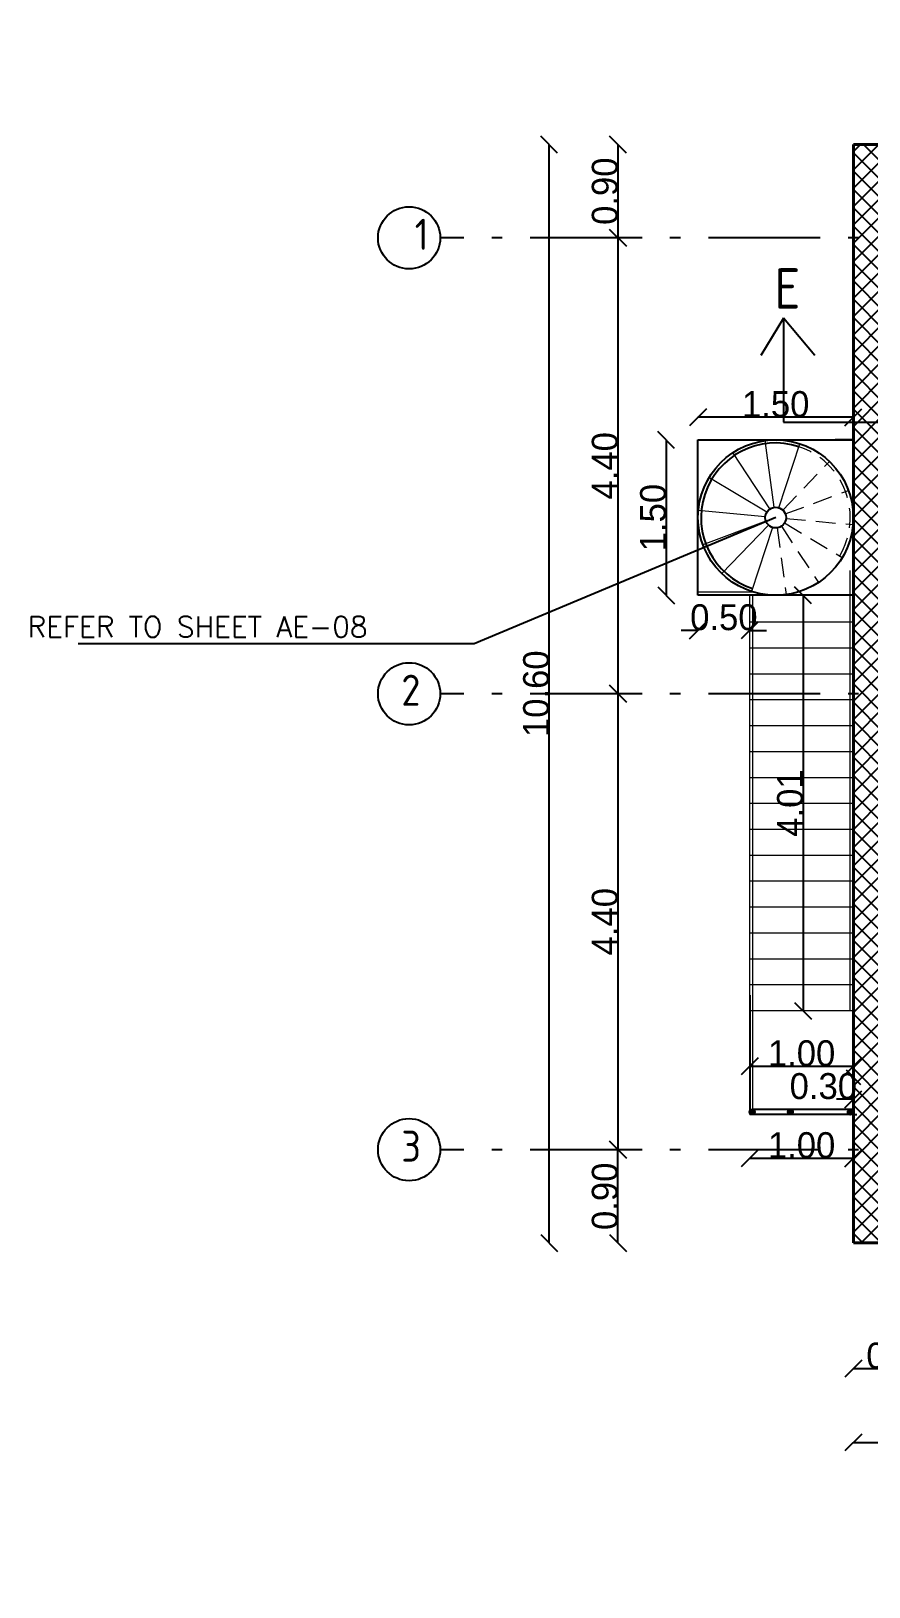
# Model space of a CAD drawing. Extents: x 151242 to 151523, y 158752 to 159354.
# Drawn here: x 151351.86 to 151359.95, y 159087.74 to 159102.75 of the extents above; entities that cross this region are included whole.
import ezdxf

# ---------------------------------------------------------------- set-up
doc = ezdxf.new("R2010")
doc.units = 0
doc.header["$LTSCALE"] = 3
doc.header["$MEASUREMENT"] = 0
doc.header["$PDMODE"] = 2
doc.header["$PDSIZE"] = 0.03
for name, pattern in [('ACAD_ISO10W100', [18, 12, -3, 0, -3]), ('AUSGEZOGEN', [0]), ('HIDDEN', [9.525, 6.35, -3.175]), ('STRICHPUNKT2', [0.7, 0.4, -0.15, 0, -0.15]), ('VONLAYER', [0])]:
    doc.linetypes.add(name, pattern=pattern)
doc.layers.get('0').update_dxf_attribs({"linetype": 'CONTINUOUS'})
doc.layers.get('DEFPOINTS').update_dxf_attribs({"linetype": 'CONTINUOUS'})
for name, color, linetype in [('6', 2, 'CONTINUOUS'), ('axis', 8, 'ACAD_ISO10W100'), ('EBENE0', 7, 'AUSGEZOGEN'), ('HATSH', 252, 'CONTINUOUS'), ('LE', 141, 'CONTINUOUS'), ('POLI', 3, 'CONTINUOUS'), ('Stairs', 231, 'CONTINUOUS'), ('TEXTS', 1, 'CONTINUOUS')]:
    doc.layers.add(name, color=color, linetype=linetype)
doc.layers.add('dimentions', color=241, linetype='CONTINUOUS', lineweight=20)
doc.styles.add('ISO8', font='iso8')
doc.styles.add('ROMANS', font='romans.shx')
doc.dimstyles.new('mais 1-100 plan', dxfattribs={"dimtxt": 0.25, "dimasz": 0.1635, "dimexe": 0.18, "dimexo": 0.0625, "dimgap": 0, "dimtad": 1, "dimzin": 0, "dimdsep": 46, "dimtxsty": 'Standard', "dimblk": 'OBLIQUE', "dimcen": 0, "dimse1": 1, "dimse2": 1, "dimclrd": 8, "dimclrt": 4, "dimadec": 0, "dimazin": 0, "dimtfac": 1, "dimtix": 1, "dimtofl": 0, "dimtmove": 0, "dimatfit": 3, "dimldrblk": 'OBLIQUE', "dimfxl": 0.18, "dimtolj": 1, "dimtzin": 0, "dimarcsym": 0})

# ---------------------------------------------------------------- blocks, each defined once
blk = doc.blocks.new('_OBLIQUE')
at = {"color": 0, "linetype": 'ByBlock'}
blk.add_line((-0.5, -0.5), (0.5, 0.5), dxfattribs=at)
blk = doc.blocks.new('*D440')
at = {"layer": '6', "color": 8, "linetype": 'Continuous', "lineweight": -2, "transparency": 16777216}
blk.add_line((151360.7, 159103.16), (151359.8, 159103.16), dxfattribs=at)
at = {"layer": 'DEFPOINTS', "color": 0, "linetype": 'Continuous', "transparency": 16777216}
for p in [(151359.8, 159103.16), (151359.8, 159101.055), (151360.7, 159101.055)]:
    blk.add_point(p, dxfattribs=at)
at = {"layer": '6', "color": 8, "linetype": 'Continuous', "lineweight": -2, "transparency": 16777216, "xscale": 0.1635000000000001, "yscale": 0.1635000000000001, "zscale": 0.1635000000000001, "rotation": 180}
blk.add_blockref('_OBLIQUE', (151359.8, 159103.16), dxfattribs=at)
at = {"layer": '6', "color": 8, "linetype": 'Continuous', "lineweight": -2, "transparency": 16777216, "xscale": 0.1635000000000001, "yscale": 0.1635000000000001, "zscale": 0.1635000000000001}
blk.add_blockref('_OBLIQUE', (151360.7, 159103.16), dxfattribs=at)
at = {"layer": '6', "color": 4, "linetype": 'Continuous', "transparency": 16777216, "insert": (151360.25, 159103.285), "char_height": 0.25, "attachment_point": 5}
blk.add_mtext('\\A1;0.90', dxfattribs=at)
blk = doc.blocks.new('*D445')
at = {"layer": '6', "color": 8, "linetype": 'Continuous', "lineweight": -2, "transparency": 16777216}
blk.add_line((151359.8, 159089.133), (151370.4, 159089.133), dxfattribs=at)
at = {"layer": 'DEFPOINTS', "color": 0, "linetype": 'Continuous', "transparency": 16777216}
for p in [(151370.4, 159089.133), (151359.8, 159088.271), (151370.4, 159088.271)]:
    blk.add_point(p, dxfattribs=at)
at = {"layer": '6', "color": 8, "linetype": 'Continuous', "lineweight": -2, "transparency": 16777216, "xscale": 0.1635000000000001, "yscale": 0.1635000000000001, "zscale": 0.1635000000000001, "rotation": 180}
blk.add_blockref('_OBLIQUE', (151359.8, 159089.133), dxfattribs=at)
at = {"layer": '6', "color": 8, "linetype": 'Continuous', "lineweight": -2, "transparency": 16777216, "xscale": 0.1635000000000001, "yscale": 0.1635000000000001, "zscale": 0.1635000000000001}
blk.add_blockref('_OBLIQUE', (151370.4, 159089.133), dxfattribs=at)
at = {"layer": '6', "color": 4, "linetype": 'Continuous', "transparency": 16777216, "insert": (151365.1, 159089.258), "char_height": 0.25, "attachment_point": 5}
blk.add_mtext('\\A1;10.60', dxfattribs=at)
blk = doc.blocks.new('*D446')
at = {"layer": '6', "color": 8, "linetype": 'Continuous', "lineweight": -2, "transparency": 16777216}
blk.add_line((151360.7, 159089.845), (151359.8, 159089.845), dxfattribs=at)
at = {"layer": 'DEFPOINTS', "color": 0, "linetype": 'Continuous', "transparency": 16777216}
for p in [(151359.8, 159089.845), (151359.8, 159087.74), (151360.7, 159087.74)]:
    blk.add_point(p, dxfattribs=at)
at = {"layer": '6', "color": 8, "linetype": 'Continuous', "lineweight": -2, "transparency": 16777216, "xscale": 0.1635000000000001, "yscale": 0.1635000000000001, "zscale": 0.1635000000000001, "rotation": 180}
blk.add_blockref('_OBLIQUE', (151359.8, 159089.845), dxfattribs=at)
at = {"layer": '6', "color": 8, "linetype": 'Continuous', "lineweight": -2, "transparency": 16777216, "xscale": 0.1635000000000001, "yscale": 0.1635000000000001, "zscale": 0.1635000000000001}
blk.add_blockref('_OBLIQUE', (151360.7, 159089.845), dxfattribs=at)
at = {"layer": '6', "color": 4, "linetype": 'Continuous', "transparency": 16777216, "insert": (151360.25, 159089.97), "char_height": 0.25, "attachment_point": 5}
blk.add_mtext('\\A1;0.90', dxfattribs=at)
blk = doc.blocks.new('*D463')
at = {"layer": '6', "color": 8, "linetype": 'Continuous', "lineweight": -2, "transparency": 16777216}
blk.add_line((151357.527, 159101.659), (151357.527, 159100.759), dxfattribs=at)
at = {"layer": 'DEFPOINTS', "color": 0, "linetype": 'Continuous', "transparency": 16777216}
for p in [(151355.932, 159101.659), (151355.932, 159100.759), (151357.527, 159100.759)]:
    blk.add_point(p, dxfattribs=at)
at = {"layer": '6', "color": 8, "linetype": 'Continuous', "lineweight": -2, "transparency": 16777216, "xscale": 0.1635000000000001, "yscale": 0.1635000000000001, "zscale": 0.1635000000000001}
for p, rotation in [((151357.527, 159101.659), 90), ((151357.527, 159100.759), 270)]:
    blk.add_blockref('_OBLIQUE', p, dxfattribs=dict(at, rotation=rotation))
at = {"layer": '6', "color": 4, "linetype": 'Continuous', "transparency": 16777216, "insert": (151357.402, 159101.209), "char_height": 0.25, "attachment_point": 5, "rotation": 90}
blk.add_mtext('\\A1;0.90', dxfattribs=at)
blk = doc.blocks.new('*D464')
at = {"layer": '6', "color": 8, "linetype": 'Continuous', "lineweight": -2, "transparency": 16777216}
blk.add_line((151357.527, 159100.759), (151357.527, 159096.359), dxfattribs=at)
at = {"layer": 'DEFPOINTS', "color": 0, "linetype": 'Continuous', "transparency": 16777216}
for p in [(151355.932, 159100.759), (151355.932, 159096.359), (151357.527, 159096.359)]:
    blk.add_point(p, dxfattribs=at)
at = {"layer": '6', "color": 8, "linetype": 'Continuous', "lineweight": -2, "transparency": 16777216, "xscale": 0.1635000000000001, "yscale": 0.1635000000000001, "zscale": 0.1635000000000001}
for p, rotation in [((151357.527, 159100.759), 90), ((151357.527, 159096.359), 270)]:
    blk.add_blockref('_OBLIQUE', p, dxfattribs=dict(at, rotation=rotation))
at = {"layer": '6', "color": 4, "linetype": 'Continuous', "transparency": 16777216, "insert": (151357.402, 159098.559), "char_height": 0.25, "attachment_point": 5, "rotation": 90}
blk.add_mtext('\\A1;4.40', dxfattribs=at)
blk = doc.blocks.new('*D465')
at = {"layer": '6', "color": 8, "linetype": 'Continuous', "lineweight": -2, "transparency": 16777216}
blk.add_line((151357.527, 159096.359), (151357.527, 159091.959), dxfattribs=at)
at = {"layer": 'DEFPOINTS', "color": 0, "linetype": 'Continuous', "transparency": 16777216}
for p in [(151355.932, 159096.359), (151355.932, 159091.959), (151357.527, 159091.959)]:
    blk.add_point(p, dxfattribs=at)
at = {"layer": '6', "color": 8, "linetype": 'Continuous', "lineweight": -2, "transparency": 16777216, "xscale": 0.1635000000000001, "yscale": 0.1635000000000001, "zscale": 0.1635000000000001}
for p, rotation in [((151357.527, 159096.359), 90), ((151357.527, 159091.959), 270)]:
    blk.add_blockref('_OBLIQUE', p, dxfattribs=dict(at, rotation=rotation))
at = {"layer": '6', "color": 4, "linetype": 'Continuous', "transparency": 16777216, "insert": (151357.402, 159094.159), "char_height": 0.25, "attachment_point": 5, "rotation": 90}
blk.add_mtext('\\A1;4.40', dxfattribs=at)
blk = doc.blocks.new('*D466')
at = {"layer": '6', "color": 8, "linetype": 'Continuous', "lineweight": -2, "transparency": 16777216}
blk.add_line((151357.527, 159091.059), (151357.527, 159091.959), dxfattribs=at)
at = {"layer": 'DEFPOINTS', "color": 0, "linetype": 'Continuous', "transparency": 16777216}
for p in [(151355.932, 159091.959), (151357.527, 159091.959), (151355.932, 159091.059)]:
    blk.add_point(p, dxfattribs=at)
at = {"layer": '6', "color": 8, "linetype": 'Continuous', "lineweight": -2, "transparency": 16777216, "xscale": 0.1635000000000001, "yscale": 0.1635000000000001, "zscale": 0.1635000000000001}
for p, rotation in [((151357.527, 159091.959), 90), ((151357.527, 159091.059), 270)]:
    blk.add_blockref('_OBLIQUE', p, dxfattribs=dict(at, rotation=rotation))
at = {"layer": '6', "color": 4, "linetype": 'Continuous', "transparency": 16777216, "insert": (151357.402, 159091.509), "char_height": 0.25, "attachment_point": 5, "rotation": 90}
blk.add_mtext('\\A1;0.90', dxfattribs=at)
blk = doc.blocks.new('*D467')
at = {"layer": '6', "color": 8, "linetype": 'Continuous', "lineweight": -2, "transparency": 16777216}
blk.add_line((151356.864, 159091.059), (151356.864, 159101.659), dxfattribs=at)
at = {"layer": 'DEFPOINTS', "color": 0, "linetype": 'Continuous', "transparency": 16777216}
for p in [(151354.59, 159101.659), (151356.864, 159101.659), (151354.59, 159091.059)]:
    blk.add_point(p, dxfattribs=at)
at = {"layer": '6', "color": 8, "linetype": 'Continuous', "lineweight": -2, "transparency": 16777216, "xscale": 0.1635000000000001, "yscale": 0.1635000000000001, "zscale": 0.1635000000000001}
for p, rotation in [((151356.864, 159101.659), 90), ((151356.864, 159091.059), 270)]:
    blk.add_blockref('_OBLIQUE', p, dxfattribs=dict(at, rotation=rotation))
at = {"layer": '6', "color": 4, "linetype": 'Continuous', "transparency": 16777216, "insert": (151356.739, 159096.359), "char_height": 0.25, "attachment_point": 5, "rotation": 90}
blk.add_mtext('\\A1;10.60', dxfattribs=at)
blk = doc.blocks.new('*D468')
at = {"layer": '6', "color": 8, "linetype": 'Continuous', "lineweight": -2, "transparency": 16777216}
blk.add_line((151359.8, 159099.028), (151358.3, 159099.028), dxfattribs=at)
at = {"layer": 'DEFPOINTS', "color": 0, "linetype": 'Continuous', "transparency": 16777216}
for p in [(151358.3, 159099.028), (151358.3, 159098.809), (151359.8, 159098.809)]:
    blk.add_point(p, dxfattribs=at)
at = {"layer": '6', "color": 8, "linetype": 'Continuous', "lineweight": -2, "transparency": 16777216, "xscale": 0.1635000000000001, "yscale": 0.1635000000000001, "zscale": 0.1635000000000001}
for p, rotation in [((151358.3, 159099.028), 179.999999998888), ((151359.8, 159099.028), 359.999999998888)]:
    blk.add_blockref('_OBLIQUE', p, dxfattribs=dict(at, rotation=rotation))
at = {"layer": '6', "color": 4, "linetype": 'Continuous', "transparency": 16777216, "insert": (151359.05, 159099.153), "char_height": 0.25, "attachment_point": 5, "rotation": 360}
blk.add_mtext('\\A1;1.50', dxfattribs=at)
blk = doc.blocks.new('*D469')
at = {"layer": '6', "color": 8, "linetype": 'Continuous', "lineweight": -2, "transparency": 16777216}
blk.add_line((151357.993, 159098.809), (151357.993, 159097.309), dxfattribs=at)
at = {"layer": 'DEFPOINTS', "color": 0, "linetype": 'Continuous', "transparency": 16777216}
for p in [(151358.3, 159098.809), (151357.993, 159097.309), (151358.3, 159097.309)]:
    blk.add_point(p, dxfattribs=at)
at = {"layer": '6', "color": 8, "linetype": 'Continuous', "lineweight": -2, "transparency": 16777216, "xscale": 0.1635000000000001, "yscale": 0.1635000000000001, "zscale": 0.1635000000000001}
for p, rotation in [((151357.993, 159098.809), 90), ((151357.993, 159097.309), 270)]:
    blk.add_blockref('_OBLIQUE', p, dxfattribs=dict(at, rotation=rotation))
at = {"layer": '6', "color": 4, "linetype": 'Continuous', "transparency": 16777216, "insert": (151357.868, 159098.059), "char_height": 0.25, "attachment_point": 5, "rotation": 90}
blk.add_mtext('\\A1;1.50', dxfattribs=at)
blk = doc.blocks.new('*D470')
at = {"layer": '6', "color": 8, "linetype": 'Continuous', "lineweight": -2, "transparency": 16777216}
for p, q in [((151358.301, 159096.971), (151358.137, 159096.971)), ((151358.8, 159096.971), (151358.963, 159096.971))]:
    blk.add_line(p, q, dxfattribs=at)
at = {"layer": 'DEFPOINTS', "color": 0, "linetype": 'Continuous', "transparency": 16777216}
for p in [(151358.301, 159097.214), (151358.8, 159097.214), (151358.8, 159096.971)]:
    blk.add_point(p, dxfattribs=at)
at = {"layer": '6', "color": 8, "linetype": 'Continuous', "lineweight": -2, "transparency": 16777216, "xscale": 0.1635000000000001, "yscale": 0.1635000000000001, "zscale": 0.1635000000000001}
blk.add_blockref('_OBLIQUE', (151358.301, 159096.971), dxfattribs=at)
at = {"layer": '6', "color": 8, "linetype": 'Continuous', "lineweight": -2, "transparency": 16777216, "xscale": 0.1635000000000001, "yscale": 0.1635000000000001, "zscale": 0.1635000000000001, "rotation": 180}
blk.add_blockref('_OBLIQUE', (151358.8, 159096.971), dxfattribs=at)
at = {"layer": '6', "color": 4, "linetype": 'Continuous', "transparency": 16777216, "insert": (151358.55, 159097.096), "char_height": 0.25, "attachment_point": 5}
blk.add_mtext('\\A1;0.50', dxfattribs=at)
blk = doc.blocks.new('*D471')
at = {"layer": '6', "color": 8, "linetype": 'Continuous', "lineweight": -2, "transparency": 16777216}
blk.add_line((151359.315, 159097.309), (151359.315, 159093.299), dxfattribs=at)
at = {"layer": 'DEFPOINTS', "color": 0, "linetype": 'Continuous', "transparency": 16777216}
for p in [(151359.3, 159097.309), (151359.3, 159093.299), (151359.315, 159093.299)]:
    blk.add_point(p, dxfattribs=at)
at = {"layer": '6', "color": 8, "linetype": 'Continuous', "lineweight": -2, "transparency": 16777216, "xscale": 0.1635000000000001, "yscale": 0.1635000000000001, "zscale": 0.1635000000000001}
for p, rotation in [((151359.315, 159097.309), 90), ((151359.315, 159093.299), 270)]:
    blk.add_blockref('_OBLIQUE', p, dxfattribs=dict(at, rotation=rotation))
at = {"layer": '6', "color": 4, "linetype": 'Continuous', "transparency": 16777216, "insert": (151359.19, 159095.304), "char_height": 0.25, "attachment_point": 5, "rotation": 90}
blk.add_mtext('\\A1;4.01', dxfattribs=at)
blk = doc.blocks.new('*D472')
at = {"layer": '6', "color": 8, "linetype": 'Continuous', "lineweight": -2, "transparency": 16777216}
blk.add_line((151359.8, 159092.763), (151358.8, 159092.763), dxfattribs=at)
at = {"layer": 'DEFPOINTS', "color": 0, "linetype": 'Continuous', "transparency": 16777216}
for p in [(151358.8, 159092.766), (151358.8, 159092.763), (151359.8, 159092.766)]:
    blk.add_point(p, dxfattribs=at)
at = {"layer": '6', "color": 8, "linetype": 'Continuous', "lineweight": -2, "transparency": 16777216, "xscale": 0.1635000000000001, "yscale": 0.1635000000000001, "zscale": 0.1635000000000001, "rotation": 180}
blk.add_blockref('_OBLIQUE', (151358.8, 159092.763), dxfattribs=at)
at = {"layer": '6', "color": 8, "linetype": 'Continuous', "lineweight": -2, "transparency": 16777216, "xscale": 0.1635000000000001, "yscale": 0.1635000000000001, "zscale": 0.1635000000000001}
blk.add_blockref('_OBLIQUE', (151359.8, 159092.763), dxfattribs=at)
at = {"layer": '6', "color": 4, "linetype": 'Continuous', "transparency": 16777216, "insert": (151359.3, 159092.888), "char_height": 0.25, "attachment_point": 5}
blk.add_mtext('\\A1;1.00', dxfattribs=at)
blk = doc.blocks.new('*D473')
at = {"layer": '6', "color": 8, "linetype": 'Continuous', "lineweight": -2, "transparency": 16777216}
blk.add_line((151358.8, 159091.876), (151359.8, 159091.876), dxfattribs=at)
at = {"layer": 'DEFPOINTS', "color": 0, "linetype": 'Continuous', "transparency": 16777216}
for p in [(151358.8, 159092.299), (151359.8, 159092.299), (151359.8, 159091.876)]:
    blk.add_point(p, dxfattribs=at)
at = {"layer": '6', "color": 8, "linetype": 'Continuous', "lineweight": -2, "transparency": 16777216, "xscale": 0.1635000000000001, "yscale": 0.1635000000000001, "zscale": 0.1635000000000001, "rotation": 180}
blk.add_blockref('_OBLIQUE', (151358.8, 159091.876), dxfattribs=at)
at = {"layer": '6', "color": 8, "linetype": 'Continuous', "lineweight": -2, "transparency": 16777216, "xscale": 0.1635000000000001, "yscale": 0.1635000000000001, "zscale": 0.1635000000000001}
blk.add_blockref('_OBLIQUE', (151359.8, 159091.876), dxfattribs=at)
at = {"layer": '6', "color": 4, "linetype": 'Continuous', "transparency": 16777216, "insert": (151359.3, 159092.001), "char_height": 0.25, "attachment_point": 5}
blk.add_mtext('\\A1;1.00', dxfattribs=at)

msp = doc.modelspace()

# ---------------------------------------------------------------- hatches: boundary and pattern name
at = {"layer": 'HATSH'}
h = msp.add_hatch(dxfattribs=at)
h.set_pattern_fill('ANSI37', color=256, style=0)
h.set_pattern_definition([(45, (145443.34338, 160145.00993), (-0.0883883476, 0.0883883476), []), (135, (145443.34338, 160145.00993), (-0.0883883476, -0.0883883476), [])])
h.paths.add_polyline_path([(151370.4, 159101.659), (151370.4, 159093.039), (151370.1, 159093.039), (151370.1, 159093.239), (151370.1, 159093.239), (151370.1, 159094.339), (151370.1, 159094.339), (151370.1, 159094.739), (151370.1, 159094.739), (151370.1, 159100.859), (151369.6, 159101.359), (151362.009, 159101.359), (151362.009, 159101.659), (151362.009, 159101.659), (151362.209, 159101.659), (151362.209, 159101.659)])
h.paths.add_polyline_path([(151361.809, 159101.659), (151362.009, 159101.659), (151362.009, 159101.359), (151360.6, 159101.359), (151360.1, 159100.859), (151360.1, 159093.039), (151359.8, 159093.039), (151359.8, 159093.239), (151359.8, 159093.239), (151359.8, 159101.659), (151361.809, 159101.659)])
h.paths.add_polyline_path([(151359.8, 159092.839), (151359.8, 159093.039), (151360.1, 159093.039), (151360.1, 159091.859), (151360.6, 159091.359), (151361.809, 159091.359), (151361.809, 159091.359), (151362.009, 159091.359), (151362.009, 159091.259), (151362.009, 159091.059), (151359.8, 159091.059), (151359.8, 159092.839)])
h.paths.add_polyline_path([(151366.309, 159091.359), (151366.509, 159091.359), (151366.509, 159091.359), (151366.509, 159091.359), (151366.709, 159091.359), (151366.709, 159091.359), (151369.6, 159091.359), (151370.1, 159091.859), (151370.1, 159092.839), (151370.1, 159092.839), (151370.1, 159093.039), (151370.2, 159093.039), (151370.4, 159093.039), (151370.4, 159091.059), (151362.009, 159091.059), (151362.009, 159091.359), (151362.009, 159091.359), (151362.209, 159091.359), (151362.209, 159091.359), (151366.309, 159091.359)])
at = {"layer": 'Stairs', "linetype": 'VONLAYER'}
h = msp.add_hatch(color=256, dxfattribs=at)
edge = h.paths.add_edge_path()
edge.add_arc((151358.823, 159092.323), 0.025, 0, 360)
h = msp.add_hatch(color=256, dxfattribs=at)
edge = h.paths.add_edge_path()
edge.add_arc((151359.192, 159092.325), 0.025, 0, 360)
h = msp.add_hatch(color=256, dxfattribs=at)
edge = h.paths.add_edge_path()
edge.add_arc((151359.77, 159092.321), 0.025, 0, 360)

# ---------------------------------------------------------------- linework, layer by layer
at = {"layer": '6', "color": 8, "linetype": 'Continuous'}
msp.add_line((151359.8, 159092.446), (151359.636, 159092.446), dxfattribs=at)
at = {"layer": 'axis', "ltscale": 0.03}
for p, q in [((151369.8, 159100.759), (151355.812, 159100.759)), ((151369.8, 159096.359), (151355.812, 159096.359)), ((151369.8, 159091.959), (151355.812, 159091.959))]:
    msp.add_line(p, q, dxfattribs=at)
at = {"layer": 'dimentions'}
for p, q in [((151359.036, 159098.159), (151358.95, 159098.803)), ((151359.081, 159098.154), (151359.282, 159098.772)), ((151358.995, 159098.143), (151358.637, 159098.686)), ((151358.964, 159098.111), (151358.406, 159098.445)), ((151358.95, 159098.068), (151358.303, 159098.127)), ((151358.956, 159098.024), (151358.347, 159097.797)), ((151358.981, 159097.987), (151358.531, 159097.518)), ((151359.019, 159097.964), (151358.817, 159097.346)), ((151359.77, 159093.299), (151359.77, 159097.549)), ((151358.83, 159097.339), (151358.3, 159097.339)), ((151358.8, 159097.309), (151358.3, 159097.309)), ((151358.8, 159092.299), (151358.8, 159097.309)), ((151358.83, 159092.299), (151358.83, 159097.309)), ((151359.8, 159097.049), (151358.8, 159097.049)), ((151359.8, 159096.959), (151359.8, 159095.459)), ((151359.8, 159096.799), (151358.8, 159096.799)), ((151359.8, 159096.549), (151358.8, 159096.549)), ((151359.8, 159096.299), (151358.8, 159096.299)), ((151359.8, 159096.049), (151358.8, 159096.049)), ((151359.8, 159095.799), (151358.8, 159095.799)), ((151359.8, 159095.549), (151358.8, 159095.549)), ((151359.8, 159092.759), (151359.8, 159095.459)), ((151359.8, 159095.299), (151358.8, 159095.299)), ((151359.8, 159095.049), (151358.8, 159095.049)), ((151359.8, 159094.799), (151358.8, 159094.799)), ((151359.8, 159094.549), (151358.8, 159094.549)), ((151359.8, 159094.299), (151358.8, 159094.299)), ((151359.8, 159094.049), (151358.8, 159094.049)), ((151359.8, 159093.799), (151358.8, 159093.799)), ((151359.8, 159093.549), (151358.8, 159093.549)), ((151359.8, 159093.299), (151358.8, 159093.299))]:
    msp.add_line(p, q, dxfattribs=at)
at = {"layer": 'dimentions', "color": 1, "linetype": 'HIDDEN', "ltscale": 0.01}
for p, q in [((151359.119, 159098.132), (151359.569, 159098.601)), ((151359.143, 159098.094), (151359.752, 159098.322)), ((151359.063, 159097.96), (151359.15, 159097.316)), ((151359.105, 159097.976), (151359.462, 159097.433)), ((151359.136, 159098.008), (151359.693, 159097.674)), ((151359.149, 159098.05), (151359.797, 159097.991))]:
    msp.add_line(p, q, dxfattribs=at)
msp.add_arc((151359.05, 159098.059), 0.72, 329.0842, 71.9413, dxfattribs=at)
at = {"layer": 'EBENE0', "linetype": 'AUSGEZOGEN', "lineweight": 40}
for p, q in [((151359.8, 159091.059), (151359.8, 159101.659)), ((151359.8, 159101.659), (151370.4, 159101.659)), ((151370.4, 159091.059), (151359.8, 159091.059))]:
    msp.add_line(p, q, dxfattribs=at)
at = {"layer": 'EBENE0', "color": 2, "linetype": 'AUSGEZOGEN'}
for p, q in [((151359.8, 159093.239), (151359.8, 159092.839)), ((151359.8, 159092.859), (151359.8, 159092.459))]:
    msp.add_line(p, q, dxfattribs=at)
at = {"layer": 'EBENE0', "color": 3, "linetype": 'AUSGEZOGEN'}
msp.add_line((151359.729, 159092.73), (151359.87, 159092.588), dxfattribs=at)
at = {"layer": 'EBENE0', "color": 5, "linetype": 'STRICHPUNKT2'}
for points in [[(151359.428, 159099.624), (151359.126, 159099.983), (151358.908, 159099.624)], [(151359.126, 159099.983), (151359.126, 159098.981), (151371.241, 159098.981), (151371.241, 159100.01), (151371.493, 159099.624)]]:
    msp.add_lwpolyline(points, dxfattribs=at)
at = {"layer": 'HATSH'}
msp.add_lwpolyline([(151359.05, 159098.059), (151356.139, 159096.84), (151352.318, 159096.84)], dxfattribs=at)
for centre in [(151355.512, 159100.759), (151355.512, 159096.359), (151355.512, 159091.959)]:
    msp.add_circle(centre, 0.3, dxfattribs=at)
at = {"layer": 'LE'}
for p, q in [((151358.3, 159097.309), (151358.3, 159098.809)), ((151358.3, 159098.809), (151359.8, 159098.809)), ((151359.8, 159097.309), (151358.3, 159097.309))]:
    msp.add_line(p, q, dxfattribs=at)
for radius in [0.75, 0.1]:
    msp.add_circle((151359.05, 159098.059), radius, dxfattribs=at)
msp.add_arc((151359.05, 159098.059), 0.72, 71.9413, 251.9413, dxfattribs=at)
at = {"layer": 'Stairs', "linetype": 'VONLAYER'}
for p, q in [((151358.8, 159093.449), (151358.8, 159092.299)), ((151359.8, 159092.299), (151358.8, 159092.299)), ((151358.83, 159092.349), (151359.8, 159092.349)), ((151358.85, 159092.299), (151358.85, 159092.349))]:
    msp.add_line(p, q, dxfattribs=at)
for centre in [(151358.823, 159092.323), (151359.192, 159092.325), (151359.77, 159092.321)]:
    msp.add_circle(centre, 0.025, dxfattribs=at)
at = {"layer": 'TEXTS', "color": 2}
for p, q in [((151359.8, 159101.659), (151359.8, 159098.809)), ((151359.8, 159098.809), (151359.625, 159098.809)), ((151359.8, 159091.059), (151359.8, 159098.809)), ((151359.8, 159098.809), (151359.8, 159098.686))]:
    msp.add_line(p, q, dxfattribs=at)
at = {"layer": 'TEXTS'}
msp.add_line((151359.8, 159092.299), (151359.832, 159092.299), dxfattribs=at)

# ---------------------------------------------------------------- block references
at = {"layer": '6', "color": 8, "linetype": 'Continuous', "xscale": 0.1635000000000001, "yscale": 0.1635000000000001, "zscale": 0.1635000000000001}
msp.add_blockref('_OBLIQUE', (151359.8, 159092.446), dxfattribs=at)

# ---------------------------------------------------------------- texts
at = {"layer": '6', "color": 4, "linetype": 'Continuous', "insert": (151359.51, 159092.571), "char_height": 0.25, "attachment_point": 5}
msp.add_mtext('\\A1;0.30', dxfattribs=at)
at = {"layer": 'EBENE0', "color": 3, "style": 'ISO8'}
for s, height, p in [('1', 0.3, (151355.566, 159100.643)), ('E', 0.39, (151359.037, 159100.075)), ('2', 0.3, (151355.437, 159096.243)), ('3', 0.3, (151355.437, 159091.843))]:
    msp.add_text(s, height=height, dxfattribs=at).set_placement(p)
at = {"layer": 'POLI', "color": 6, "style": 'ROMANS'}
msp.add_text('REFER TO SHEET AE-08', height=0.2, dxfattribs=at).set_placement((151351.829, 159096.906))

# ---------------------------------------------------------------- dimensions: what is measured, and where the dimension line sits
at = {"layer": '6', "color": 2, "linetype": 'Continuous'}
for p1, p2, distance, picture, middle in [((151360.7, 159101.055), (151359.8, 159101.055), -2.105, '*D440', (151360.25, 159103.285)), ((151354.59, 159091.059), (151354.59, 159101.659), -2.274, '*D467', (151356.739, 159096.359)), ((151355.932, 159101.659), (151355.932, 159100.759), 1.595, '*D463', (151357.402, 159101.209)), ((151355.932, 159100.759), (151355.932, 159096.359), 1.595, '*D464', (151357.402, 159098.559)), ((151359.8, 159098.809), (151358.3, 159098.809), -0.218, '*D468', (151359.05, 159099.153)), ((151358.3, 159098.809), (151358.3, 159097.309), -0.307, '*D469', (151357.868, 159098.059)), ((151359.3, 159097.309), (151359.3, 159093.299), 0.015, '*D471', (151359.19, 159095.304)), ((151358.301, 159097.214), (151358.8, 159097.214), -0.243, '*D470', (151358.55, 159097.096)), ((151355.932, 159096.359), (151355.932, 159091.959), 1.595, '*D465', (151357.402, 159094.159)), ((151359.8, 159092.766), (151358.8, 159092.766), 0.003, '*D472', (151359.3, 159092.888)), ((151358.8, 159092.299), (151359.8, 159092.299), -0.424, '*D473', (151359.3, 159092.001)), ((151355.932, 159091.059), (151355.932, 159091.959), -1.595, '*D466', (151357.402, 159091.509)), ((151360.7, 159087.74), (151359.8, 159087.74), -2.105, '*D446', (151360.25, 159089.97)), ((151359.8, 159088.271), (151370.4, 159088.271), 0.862, '*D445', (151365.1, 159089.258))]:
    dim = msp.add_aligned_dim(p1=p1, p2=p2, distance=distance, dimstyle='mais 1-100 plan', override={"dimfxlon": 1, "dimarcsym": 1}, dxfattribs=at)
    dim.commit()
    dim.dimension.update_dxf_attribs({"geometry": picture, "text_midpoint": middle})

doc.saveas('drawing.dxf')
